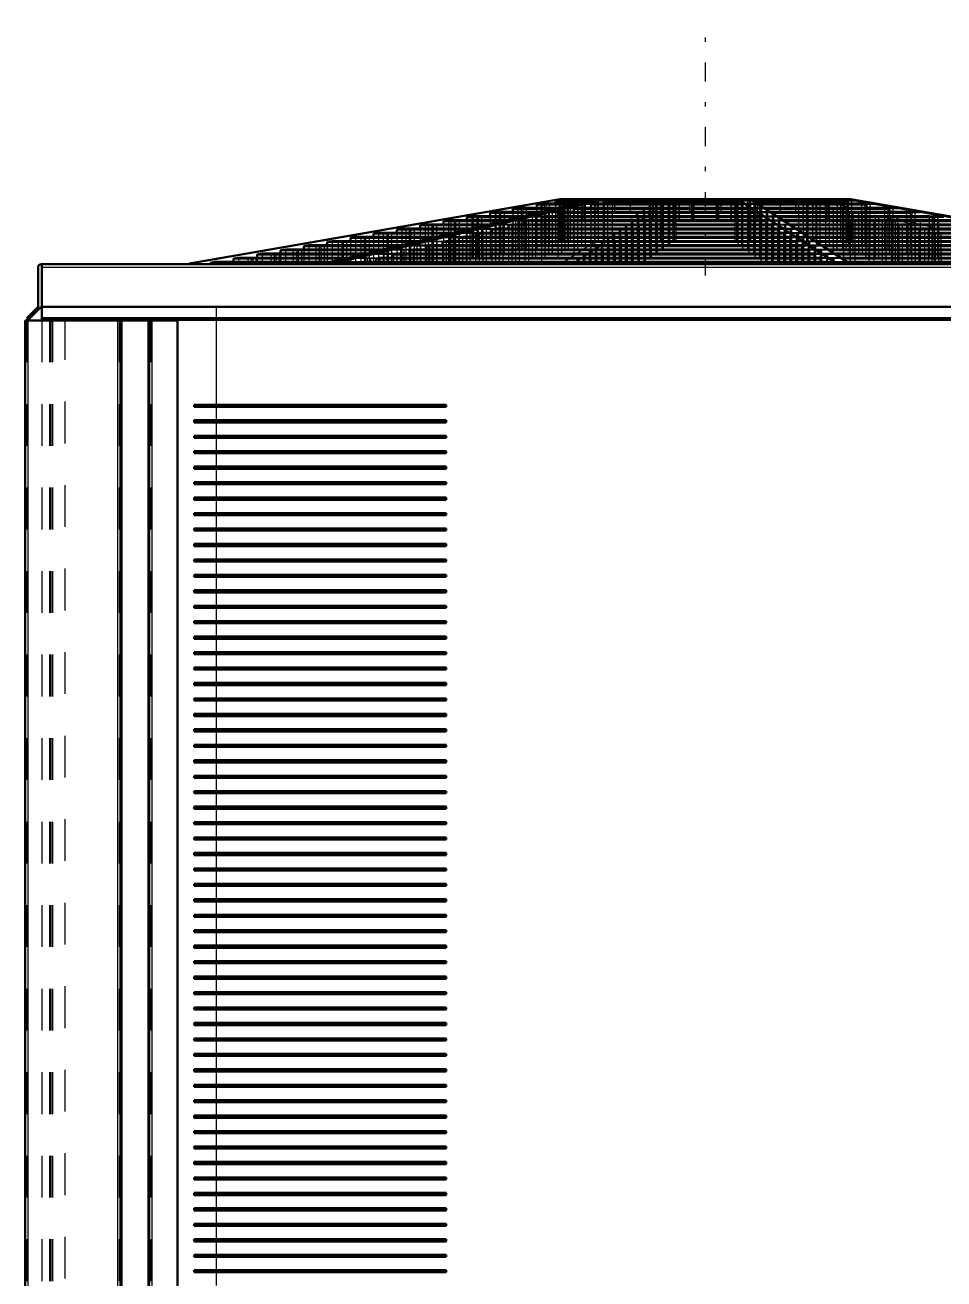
# Model space of a CAD drawing. Header units: inches. Extents: x -52 to 61, y -7 to 60.
# Drawn here: x -46.9 to -24.9, y 30.3 to 60.33 of the extents above; entities that cross this region are included whole.
import ezdxf

# ---------------------------------------------------------------- set-up
doc = ezdxf.new("R2010")
doc.units = ezdxf.units.IN
doc.header["$MEASUREMENT"] = 0
doc.linetypes.add('Center', pattern=[1.5, 0.45, -0.5, 0.05, -0.5])
doc.linetypes.add('Dashed', pattern=[2, 1, -1])
for name, color, linetype, lineweight in [('AM_0', 7, 'Continuous', 50), ('AM_4', 3, 'Continuous', 25), ('AM_7', 7, 'Center', 25), ('AM_9', 6, 'Dashed', 25)]:
    doc.layers.add(name, color=color, linetype=linetype, lineweight=lineweight)

msp = doc.modelspace()

# ---------------------------------------------------------------- linework, layer by layer
at = {"layer": 'AM_0'}
for p, q in [((-42.96313, 54.61678), (-34.08664, 56.158)), ((-33.23555, 56.158), (-39.73359, 54.61678)), ((-39.51227, 54.61678), (-33.01423, 56.158)), ((-27.12936, 56.158), (-34.08664, 56.158)), ((-33.9205, 56.158), (-33.9205, 56.12919)), ((-32.83701, 56.158), (-32.83701, 56.12919)), ((-29.90279, 56.158), (-29.90279, 56.12919)), ((-29.83792, 56.158), (-27.45947, 54.61678)), ((-27.15714, 54.61678), (-29.53559, 56.158)), ((-27.45245, 56.158), (-27.45245, 56.12919)), ((-27.21037, 56.158), (-18.33388, 54.61678)), ((-18.25287, 54.61678), (-27.12936, 56.158)), ((-35.643, 55.85068), (-35.763, 55.82927)), ((-35.643, 55.85068), (-34.54345, 55.85068)), ((-35.096, 55.94827), (-35.216, 55.92686)), ((-35.216, 55.92686), (-35.216, 55.85068)), ((-35.216, 55.92686), (-34.22608, 55.92686)), ((-35.096, 55.94827), (-34.13353, 55.94827)), ((-34.527, 56.04979), (-34.647, 56.02838)), ((-34.647, 56.02838), (-34.647, 55.94827)), ((-34.647, 56.02838), (-33.78765, 56.02838)), ((-34.527, 56.04979), (-33.69532, 56.04979)), ((-34.082, 56.12919), (-34.193, 56.10938)), ((-34.193, 56.10938), (-34.193, 56.04979)), ((-34.193, 56.10938), (-33.44684, 56.10938)), ((-34.0559, 55.85068), (-34.14079, 55.82927)), ((-34.082, 56.12919), (-33.36792, 56.12919)), ((-34.0559, 55.85068), (-29.45664, 55.85068)), ((-33.6689, 55.94827), (-33.75381, 55.92686)), ((-33.75381, 55.92686), (-29.56722, 55.92686)), ((-33.75381, 55.92686), (-33.75381, 55.85068)), ((-33.6689, 55.94827), (-29.59829, 55.94827)), ((-33.26628, 56.04979), (-33.3512, 56.02838)), ((-33.3512, 56.02838), (-29.71458, 56.02838)), ((-33.3512, 56.02838), (-33.3512, 55.94827)), ((-33.26628, 56.04979), (-29.74566, 56.04979)), ((-32.95133, 56.12919), (-33.0299, 56.10938)), ((-33.0299, 56.10938), (-29.83219, 56.10938)), ((-33.0299, 56.10938), (-33.0299, 56.04979)), ((-32.95133, 56.12919), (-29.86094, 56.12919)), ((-29.83219, 56.10938), (-29.86094, 56.12919)), ((-29.83219, 56.10938), (-29.83219, 56.04979)), ((-29.71458, 56.02838), (-29.74566, 56.04979)), ((-29.71458, 56.02838), (-29.71458, 55.94827)), ((-29.56722, 55.92686), (-29.59829, 55.94827)), ((-29.56722, 55.92686), (-29.56722, 55.85068)), ((-29.48822, 56.12919), (-27.29629, 56.12919)), ((-29.45765, 56.10938), (-27.18896, 56.10938)), ((-29.42557, 55.82927), (-29.45664, 55.85068)), ((-29.35401, 56.04979), (-26.86606, 56.04979)), ((-29.33263, 56.02838), (-26.75006, 56.02838)), ((-29.20897, 55.94827), (-26.31607, 55.94827)), ((-29.17592, 55.92686), (-26.20009, 55.92686)), ((-29.05832, 55.85068), (-25.78742, 55.85068)), ((-27.18896, 56.10938), (-27.29629, 56.12919)), ((-27.18896, 56.10938), (-27.18896, 56.04979)), ((-26.75006, 56.02838), (-26.86606, 56.04979)), ((-26.75006, 56.02838), (-26.75006, 55.94827)), ((-26.20009, 55.92686), (-26.31607, 55.94827)), ((-26.20009, 55.92686), (-26.20009, 55.85068)), ((-25.67145, 55.82927), (-25.78742, 55.85068)), ((-37.316, 55.5522), (-37.436, 55.53079)), ((-37.316, 55.5522), (-35.80603, 55.5522)), ((-36.758, 55.65175), (-36.878, 55.63034)), ((-36.878, 55.63034), (-36.878, 55.5522)), ((-36.878, 55.63034), (-35.47398, 55.63034)), ((-36.758, 55.65175), (-35.38173, 55.65175)), ((-36.2, 55.75131), (-36.321, 55.72972)), ((-36.321, 55.72972), (-36.321, 55.65175)), ((-36.321, 55.72972), (-35.04605, 55.72972)), ((-36.2, 55.75131), (-34.95319, 55.75131)), ((-35.763, 55.82927), (-35.763, 55.75131)), ((-35.763, 55.82927), (-34.63043, 55.82927)), ((-35.23932, 55.5522), (-35.32419, 55.53079)), ((-35.23932, 55.5522), (-29.02348, 55.5522)), ((-34.84464, 55.65175), (-34.92952, 55.63034)), ((-34.92952, 55.63034), (-29.13688, 55.63034)), ((-34.92952, 55.63034), (-34.92952, 55.5522)), ((-34.84464, 55.65175), (-29.16795, 55.65175)), ((-34.44993, 55.75131), (-34.53552, 55.72972)), ((-34.53552, 55.72972), (-29.28109, 55.72972)), ((-34.53552, 55.72972), (-34.53552, 55.65175)), ((-34.44993, 55.75131), (-29.31242, 55.75131)), ((-34.14079, 55.82927), (-29.42557, 55.82927)), ((-34.14079, 55.82927), (-34.14079, 55.75131)), ((-29.42557, 55.82927), (-29.42557, 55.75131)), ((-29.28109, 55.72972), (-29.31242, 55.75131)), ((-29.28109, 55.72972), (-29.28109, 55.65175)), ((-29.13688, 55.63034), (-29.16795, 55.65175)), ((-29.13688, 55.63034), (-29.13688, 55.5522)), ((-29.02527, 55.82927), (-25.67145, 55.82927)), ((-28.99242, 55.53079), (-29.02348, 55.5522)), ((-28.90491, 55.75131), (-25.24916, 55.75131)), ((-28.87158, 55.72972), (-25.13224, 55.72972)), ((-28.75122, 55.65175), (-24.70999, 55.65175)), ((-28.71817, 55.63034), (-24.59404, 55.63034)), ((-28.59753, 55.5522), (-24.17084, 55.5522)), ((-25.67145, 55.82927), (-25.67145, 55.75131)), ((-25.13224, 55.72972), (-25.24916, 55.75131)), ((-25.13224, 55.72972), (-25.13224, 55.65175)), ((-38.989, 55.25371), (-39.109, 55.2323)), ((-38.989, 55.25371), (-37.06169, 55.25371)), ((-38.431, 55.35326), (-38.551, 55.33185)), ((-38.551, 55.33185), (-38.551, 55.25371)), ((-38.551, 55.33185), (-36.72566, 55.33185)), ((-38.431, 55.35326), (-36.63366, 55.35326)), ((-37.874, 55.45264), (-37.994, 55.43123)), ((-37.994, 55.43123), (-37.994, 55.35326)), ((-37.994, 55.43123), (-36.30196, 55.43123)), ((-37.874, 55.45264), (-36.2154, 55.45264)), ((-37.436, 55.53079), (-37.436, 55.45264)), ((-37.436, 55.53079), (-35.895, 55.53079)), ((-36.42257, 55.25371), (-36.50743, 55.2323)), ((-36.42257, 55.25371), (-28.59038, 55.25371)), ((-36.02793, 55.35326), (-36.1128, 55.33185)), ((-36.1128, 55.33185), (-28.70377, 55.33185)), ((-36.1128, 55.33185), (-36.1128, 55.25371)), ((-36.02793, 55.35326), (-28.73483, 55.35326)), ((-35.63398, 55.45264), (-35.71886, 55.43123)), ((-35.71886, 55.43123), (-28.84796, 55.43123)), ((-35.71886, 55.43123), (-35.71886, 55.35326)), ((-35.63398, 55.45264), (-28.87902, 55.45264)), ((-35.32419, 55.53079), (-28.99242, 55.53079)), ((-35.32419, 55.53079), (-35.32419, 55.45264)), ((-28.99242, 55.53079), (-28.99242, 55.45264)), ((-28.84796, 55.43123), (-28.87902, 55.45264)), ((-28.84796, 55.43123), (-28.84796, 55.35326)), ((-28.70377, 55.33185), (-28.73483, 55.35326)), ((-28.70377, 55.33185), (-28.70377, 55.25371)), ((-28.55932, 55.2323), (-28.59038, 55.25371)), ((-28.56448, 55.53079), (-24.0549, 55.53079)), ((-28.44385, 55.45264), (-23.63172, 55.45264)), ((-28.4108, 55.43123), (-23.51578, 55.43123)), ((-28.29044, 55.35326), (-23.09358, 55.35326)), ((-28.25738, 55.33185), (-22.97765, 55.33185)), ((-28.13675, 55.25371), (-22.55449, 55.25371)), ((-40.662, 54.95522), (-40.782, 54.93381)), ((-40.662, 54.95522), (-38.30894, 54.95522)), ((-40.104, 55.05478), (-40.224, 55.03337)), ((-40.224, 55.03337), (-40.224, 54.95522)), ((-40.224, 55.03337), (-37.98413, 55.03337)), ((-40.104, 55.05478), (-37.89641, 55.05478)), ((-39.547, 55.15415), (-39.667, 55.13274)), ((-39.667, 55.13274), (-39.667, 55.05478)), ((-39.667, 55.13274), (-37.5739, 55.13274)), ((-39.547, 55.15415), (-37.48451, 55.15415)), ((-39.109, 55.2323), (-39.109, 55.15415)), ((-39.109, 55.2323), (-37.15381, 55.2323)), ((-37.60573, 54.95522), (-37.69059, 54.93381)), ((-37.60573, 54.95522), (-28.15732, 54.95522)), ((-37.21111, 55.05478), (-37.29598, 55.03337)), ((-37.29598, 55.03337), (-37.29598, 54.95522)), ((-37.29598, 55.03337), (-28.27069, 55.03337)), ((-37.21111, 55.05478), (-28.30176, 55.05478)), ((-36.8172, 55.15415), (-36.90206, 55.13274)), ((-36.90206, 55.13274), (-28.41488, 55.13274)), ((-36.90206, 55.13274), (-36.90206, 55.05478)), ((-36.8172, 55.15415), (-28.44594, 55.15415)), ((-36.50743, 55.2323), (-28.55932, 55.2323)), ((-36.50743, 55.2323), (-36.50743, 55.15415)), ((-28.55932, 55.2323), (-28.55932, 55.15415)), ((-28.41488, 55.13274), (-28.44594, 55.15415)), ((-28.41488, 55.13274), (-28.41488, 55.05478)), ((-28.27069, 55.03337), (-28.30176, 55.05478)), ((-28.27069, 55.03337), (-28.27069, 54.95522)), ((-28.12625, 54.93381), (-28.15732, 54.95522)), ((-28.1037, 55.2323), (-22.43856, 55.2323)), ((-27.98307, 55.15415), (-22.01542, 55.15415)), ((-27.95002, 55.13274), (-21.89949, 55.13274)), ((-27.82966, 55.05478), (-21.47732, 55.05478)), ((-27.79661, 55.03337), (-21.36139, 55.03337)), ((-27.67597, 54.95522), (-20.93826, 54.95522)), ((-42.336, 54.65656), (-42.456, 54.63515)), ((-42.336, 54.65656), (-39.58153, 54.65656)), ((-41.789, 54.75415), (-41.909, 54.73274)), ((-41.909, 54.73274), (-41.909, 54.65656)), ((-41.909, 54.73274), (-39.26188, 54.73274)), ((-41.789, 54.75415), (-39.17146, 54.75415)), ((-41.219, 54.85585), (-41.339, 54.83444)), ((-41.339, 54.83444), (-41.339, 54.75415)), ((-41.339, 54.83444), (-38.82756, 54.83444)), ((-41.219, 54.85585), (-38.74252, 54.85585)), ((-40.782, 54.93381), (-40.782, 54.85585)), ((-40.782, 54.93381), (-38.40082, 54.93381)), ((-38.78955, 54.65656), (-38.87441, 54.63515)), ((-38.78955, 54.65656), (-27.72401, 54.65656)), ((-38.40272, 54.75415), (-38.48759, 54.73274)), ((-38.48759, 54.73274), (-38.48759, 54.65656)), ((-38.48759, 54.73274), (-27.83453, 54.73274)), ((-38.40272, 54.75415), (-27.8656, 54.75415)), ((-37.99963, 54.85585), (-38.08449, 54.83444)), ((-38.08449, 54.83444), (-38.08449, 54.75415)), ((-38.08449, 54.83444), (-27.98208, 54.83444)), ((-37.99963, 54.85585), (-28.01314, 54.85585)), ((-37.69059, 54.93381), (-37.69059, 54.85585)), ((-37.69059, 54.93381), (-28.12625, 54.93381)), ((-28.12625, 54.93381), (-28.12625, 54.85585)), ((-27.98208, 54.83444), (-28.01314, 54.85585)), ((-27.98208, 54.83444), (-27.98208, 54.75415)), ((-27.83453, 54.73274), (-27.8656, 54.75415)), ((-27.83453, 54.73274), (-27.83453, 54.65656)), ((-27.69295, 54.63515), (-27.72401, 54.65656)), ((-27.64292, 54.93381), (-20.82234, 54.93381)), ((-27.52257, 54.85585), (-20.40018, 54.85585)), ((-27.48952, 54.83444), (-20.28426, 54.83444)), ((-27.36558, 54.75415), (-19.84955, 54.75415)), ((-27.33253, 54.73274), (-19.73362, 54.73274)), ((-27.21493, 54.65656), (-19.32114, 54.65656)), ((-46.5885, 53.58708), (-46.5885, 54.52)), ((-46.5085, 54.6), (46.5085, 54.6)), ((-46.496, 54.6), (-46.496, 53.27147)), ((-42.96313, 54.61678), (-42.96313, 54.6)), ((-42.456, 54.63515), (-42.456, 54.6)), ((-42.456, 54.63515), (-39.67076, 54.63515)), ((-39.73359, 54.61678), (-39.51227, 54.61678)), ((-39.73359, 54.61678), (-39.73359, 54.6)), ((-39.51227, 54.61678), (-39.51227, 54.6)), ((-38.87441, 54.63515), (-38.87441, 54.6)), ((-38.87441, 54.63515), (-27.69295, 54.63515)), ((-27.69295, 54.63515), (-27.69295, 54.6)), ((-27.45947, 54.61678), (-27.45947, 54.6)), ((-27.45947, 54.61678), (-27.15714, 54.61678)), ((-27.18188, 54.63515), (-19.20521, 54.63515)), ((-27.15714, 54.61678), (-27.15714, 54.6)), ((-46.8575, 53.304), (-46.59846, 53.56304)), ((-46.52345, 53.573), (-46.82497, 53.27147)), ((-46.496, 53.573), (-46.52345, 53.573)), ((-46.898, 53.25), (-46.898, 0)), ((-46.898, 53.25), (-43.246, 53.25)), ((-46.82497, 53.27147), (-46.8575, 53.304)), ((46.496, 53.304), (-46.496, 53.304)), ((46.496, 53.27147), (-46.496, 53.27147)), ((-46.4945, 53.27147), (-46.4945, 53.25)), ((-44.613, 53.25), (-44.613, 4.492)), ((-43.927, 53.25), (-43.927, 4.492)), ((-43.246, 53.25), (-43.246, 4.492)), ((-36.815, 51.232), (-42.849, 51.232)), ((-42.849, 51.232), (-42.849, 51.181)), ((-42.849, 51.181), (-36.815, 51.181)), ((-36.815, 51.181), (-36.815, 51.232)), ((-36.815, 50.862), (-42.849, 50.862)), ((-42.849, 50.862), (-42.849, 50.811)), ((-42.849, 50.811), (-36.815, 50.811)), ((-36.815, 50.811), (-36.815, 50.862)), ((-36.815, 50.492), (-42.849, 50.492)), ((-42.849, 50.492), (-42.849, 50.441)), ((-42.849, 50.441), (-36.815, 50.441)), ((-36.815, 50.441), (-36.815, 50.492)), ((-36.815, 50.122), (-42.849, 50.122)), ((-42.849, 50.122), (-42.849, 50.071)), ((-42.849, 50.071), (-36.815, 50.071)), ((-36.815, 50.071), (-36.815, 50.122)), ((-36.815, 49.752), (-42.849, 49.752)), ((-42.849, 49.752), (-42.849, 49.701)), ((-42.849, 49.701), (-36.815, 49.701)), ((-36.815, 49.701), (-36.815, 49.752)), ((-36.815, 49.382), (-42.849, 49.382)), ((-42.849, 49.382), (-42.849, 49.331)), ((-42.849, 49.331), (-36.815, 49.331)), ((-36.815, 49.331), (-36.815, 49.382)), ((-36.815, 49.012), (-42.849, 49.012)), ((-42.849, 49.012), (-42.849, 48.961)), ((-42.849, 48.961), (-36.815, 48.961)), ((-36.815, 48.961), (-36.815, 49.012)), ((-36.815, 48.642), (-42.849, 48.642)), ((-42.849, 48.642), (-42.849, 48.591)), ((-36.815, 48.591), (-36.815, 48.642)), ((-42.849, 48.591), (-36.815, 48.591)), ((-36.815, 48.272), (-42.849, 48.272)), ((-42.849, 48.272), (-42.849, 48.221)), ((-42.849, 48.221), (-36.815, 48.221)), ((-36.815, 48.221), (-36.815, 48.272)), ((-36.815, 47.902), (-42.849, 47.902)), ((-42.849, 47.902), (-42.849, 47.851)), ((-42.849, 47.851), (-36.815, 47.851)), ((-36.815, 47.851), (-36.815, 47.902)), ((-36.815, 47.532), (-42.849, 47.532)), ((-42.849, 47.532), (-42.849, 47.481)), ((-42.849, 47.481), (-36.815, 47.481)), ((-36.815, 47.481), (-36.815, 47.532)), ((-36.815, 47.162), (-42.849, 47.162)), ((-42.849, 47.162), (-42.849, 47.111)), ((-36.815, 47.111), (-36.815, 47.162)), ((-42.849, 47.111), (-36.815, 47.111)), ((-36.815, 46.792), (-42.849, 46.792)), ((-42.849, 46.792), (-42.849, 46.741)), ((-42.849, 46.741), (-36.815, 46.741)), ((-36.815, 46.741), (-36.815, 46.792)), ((-36.815, 46.422), (-42.849, 46.422)), ((-42.849, 46.422), (-42.849, 46.371)), ((-42.849, 46.371), (-36.815, 46.371)), ((-36.815, 46.371), (-36.815, 46.422)), ((-36.815, 46.052), (-42.849, 46.052)), ((-42.849, 46.052), (-42.849, 46.001)), ((-42.849, 46.001), (-36.815, 46.001)), ((-36.815, 46.001), (-36.815, 46.052)), ((-36.815, 45.682), (-42.849, 45.682)), ((-42.849, 45.682), (-42.849, 45.631)), ((-36.815, 45.631), (-36.815, 45.682)), ((-42.849, 45.631), (-36.815, 45.631)), ((-36.815, 45.312), (-42.849, 45.312)), ((-42.849, 45.312), (-42.849, 45.261)), ((-42.849, 45.261), (-36.815, 45.261)), ((-36.815, 45.261), (-36.815, 45.312)), ((-36.815, 44.942), (-42.849, 44.942)), ((-42.849, 44.942), (-42.849, 44.891)), ((-42.849, 44.891), (-36.815, 44.891)), ((-36.815, 44.891), (-36.815, 44.942)), ((-36.815, 44.572), (-42.849, 44.572)), ((-42.849, 44.572), (-42.849, 44.521)), ((-42.849, 44.521), (-36.815, 44.521)), ((-36.815, 44.521), (-36.815, 44.572)), ((-36.815, 44.202), (-42.849, 44.202)), ((-42.849, 44.202), (-42.849, 44.151)), ((-42.849, 44.151), (-36.815, 44.151)), ((-36.815, 44.151), (-36.815, 44.202)), ((-36.815, 43.832), (-42.849, 43.832)), ((-42.849, 43.832), (-42.849, 43.781)), ((-42.849, 43.781), (-36.815, 43.781)), ((-36.815, 43.781), (-36.815, 43.832)), ((-36.815, 43.462), (-42.849, 43.462)), ((-42.849, 43.462), (-42.849, 43.411)), ((-42.849, 43.411), (-36.815, 43.411)), ((-36.815, 43.411), (-36.815, 43.462)), ((-36.815, 43.092), (-42.849, 43.092)), ((-42.849, 43.092), (-42.849, 43.041)), ((-42.849, 43.041), (-36.815, 43.041)), ((-36.815, 43.041), (-36.815, 43.092)), ((-36.815, 42.722), (-42.849, 42.722)), ((-42.849, 42.722), (-42.849, 42.671)), ((-42.849, 42.671), (-36.815, 42.671)), ((-36.815, 42.671), (-36.815, 42.722)), ((-36.815, 42.352), (-42.849, 42.352)), ((-42.849, 42.352), (-42.849, 42.301)), ((-36.815, 42.301), (-36.815, 42.352)), ((-42.849, 42.301), (-36.815, 42.301)), ((-36.815, 41.982), (-42.849, 41.982)), ((-42.849, 41.982), (-42.849, 41.931)), ((-42.849, 41.931), (-36.815, 41.931)), ((-36.815, 41.931), (-36.815, 41.982)), ((-36.815, 41.612), (-42.849, 41.612)), ((-42.849, 41.612), (-42.849, 41.561)), ((-42.849, 41.561), (-36.815, 41.561)), ((-36.815, 41.561), (-36.815, 41.612)), ((-36.815, 41.242), (-42.849, 41.242)), ((-42.849, 41.242), (-42.849, 41.191)), ((-42.849, 41.191), (-36.815, 41.191)), ((-36.815, 41.191), (-36.815, 41.242)), ((-36.815, 40.872), (-42.849, 40.872)), ((-42.849, 40.872), (-42.849, 40.821)), ((-36.815, 40.821), (-36.815, 40.872)), ((-42.849, 40.821), (-36.815, 40.821)), ((-36.815, 40.502), (-42.849, 40.502)), ((-42.849, 40.502), (-42.849, 40.451)), ((-42.849, 40.451), (-36.815, 40.451)), ((-36.815, 40.451), (-36.815, 40.502)), ((-36.815, 40.132), (-42.849, 40.132)), ((-42.849, 40.132), (-42.849, 40.081)), ((-42.849, 40.081), (-36.815, 40.081)), ((-36.815, 40.081), (-36.815, 40.132)), ((-36.815, 39.762), (-42.849, 39.762)), ((-42.849, 39.762), (-42.849, 39.711)), ((-42.849, 39.711), (-36.815, 39.711)), ((-36.815, 39.711), (-36.815, 39.762)), ((-36.815, 39.392), (-42.849, 39.392)), ((-42.849, 39.392), (-42.849, 39.341)), ((-42.849, 39.341), (-36.815, 39.341)), ((-36.815, 39.341), (-36.815, 39.392)), ((-36.815, 39.022), (-42.849, 39.022)), ((-42.849, 39.022), (-42.849, 38.971)), ((-42.849, 38.971), (-36.815, 38.971)), ((-36.815, 38.971), (-36.815, 39.022)), ((-36.815, 38.652), (-42.849, 38.652)), ((-42.849, 38.652), (-42.849, 38.601)), ((-42.849, 38.601), (-36.815, 38.601)), ((-36.815, 38.601), (-36.815, 38.652)), ((-36.815, 38.282), (-42.849, 38.282)), ((-42.849, 38.282), (-42.849, 38.231)), ((-42.849, 38.231), (-36.815, 38.231)), ((-36.815, 38.231), (-36.815, 38.282)), ((-36.815, 37.912), (-42.849, 37.912)), ((-42.849, 37.912), (-42.849, 37.861)), ((-42.849, 37.861), (-36.815, 37.861)), ((-36.815, 37.861), (-36.815, 37.912)), ((-36.815, 37.542), (-42.849, 37.542)), ((-42.849, 37.542), (-42.849, 37.491)), ((-36.815, 37.491), (-36.815, 37.542)), ((-42.849, 37.491), (-36.815, 37.491)), ((-36.815, 37.172), (-42.849, 37.172)), ((-42.849, 37.172), (-42.849, 37.121)), ((-42.849, 37.121), (-36.815, 37.121)), ((-36.815, 37.121), (-36.815, 37.172)), ((-36.815, 36.802), (-42.849, 36.802)), ((-42.849, 36.802), (-42.849, 36.751)), ((-42.849, 36.751), (-36.815, 36.751)), ((-36.815, 36.751), (-36.815, 36.802)), ((-36.815, 36.432), (-42.849, 36.432)), ((-42.849, 36.432), (-42.849, 36.381)), ((-42.849, 36.381), (-36.815, 36.381)), ((-36.815, 36.381), (-36.815, 36.432)), ((-36.815, 36.062), (-42.849, 36.062)), ((-42.849, 36.062), (-42.849, 36.011)), ((-36.815, 36.011), (-36.815, 36.062)), ((-42.849, 36.011), (-36.815, 36.011)), ((-36.815, 35.692), (-42.849, 35.692)), ((-42.849, 35.692), (-42.849, 35.641)), ((-42.849, 35.641), (-36.815, 35.641)), ((-36.815, 35.641), (-36.815, 35.692)), ((-36.815, 35.322), (-42.849, 35.322)), ((-42.849, 35.322), (-42.849, 35.271)), ((-42.849, 35.271), (-36.815, 35.271)), ((-36.815, 35.271), (-36.815, 35.322)), ((-36.815, 34.952), (-42.849, 34.952)), ((-42.849, 34.952), (-42.849, 34.901)), ((-42.849, 34.901), (-36.815, 34.901)), ((-36.815, 34.901), (-36.815, 34.952)), ((-36.815, 34.582), (-42.849, 34.582)), ((-42.849, 34.582), (-42.849, 34.531)), ((-42.849, 34.531), (-36.815, 34.531)), ((-36.815, 34.531), (-36.815, 34.582)), ((-36.815, 34.212), (-42.849, 34.212)), ((-42.849, 34.212), (-42.849, 34.161)), ((-42.849, 34.161), (-36.815, 34.161)), ((-36.815, 34.161), (-36.815, 34.212)), ((-36.815, 33.842), (-42.849, 33.842)), ((-42.849, 33.842), (-42.849, 33.791)), ((-42.849, 33.791), (-36.815, 33.791)), ((-36.815, 33.791), (-36.815, 33.842)), ((-36.815, 33.472), (-42.849, 33.472)), ((-42.849, 33.472), (-42.849, 33.421)), ((-42.849, 33.421), (-36.815, 33.421)), ((-36.815, 33.421), (-36.815, 33.472)), ((-36.815, 33.102), (-42.849, 33.102)), ((-42.849, 33.102), (-42.849, 33.051)), ((-42.849, 33.051), (-36.815, 33.051)), ((-36.815, 33.051), (-36.815, 33.102)), ((-36.815, 32.732), (-42.849, 32.732)), ((-42.849, 32.732), (-42.849, 32.681)), ((-36.815, 32.681), (-36.815, 32.732)), ((-42.849, 32.681), (-36.815, 32.681)), ((-36.815, 32.362), (-42.849, 32.362)), ((-42.849, 32.362), (-42.849, 32.311)), ((-42.849, 32.311), (-36.815, 32.311)), ((-36.815, 32.311), (-36.815, 32.362)), ((-36.815, 31.992), (-42.849, 31.992)), ((-42.849, 31.992), (-42.849, 31.941)), ((-42.849, 31.941), (-36.815, 31.941)), ((-36.815, 31.941), (-36.815, 31.992)), ((-36.815, 31.622), (-42.849, 31.622)), ((-42.849, 31.622), (-42.849, 31.571)), ((-42.849, 31.571), (-36.815, 31.571)), ((-36.815, 31.571), (-36.815, 31.622)), ((-36.815, 31.252), (-42.849, 31.252)), ((-42.849, 31.252), (-42.849, 31.201)), ((-36.815, 31.201), (-36.815, 31.252)), ((-42.849, 31.201), (-36.815, 31.201)), ((-36.815, 30.882), (-42.849, 30.882)), ((-42.849, 30.882), (-42.849, 30.831)), ((-42.849, 30.831), (-36.815, 30.831)), ((-36.815, 30.831), (-36.815, 30.882)), ((-36.815, 30.512), (-42.849, 30.512)), ((-42.849, 30.512), (-42.849, 30.461)), ((-42.849, 30.461), (-36.815, 30.461)), ((-36.815, 30.461), (-36.815, 30.512))]:
    msp.add_line(p, q, dxfattribs=at)
for centre, radius, start, end in [((-46.5085, 54.52), 0.08, 90, 180), ((-46.6225, 53.58708), 0.034, 315, 0)]:
    msp.add_arc(centre, radius, start, end, dxfattribs=at)
at = {"layer": 'AM_4'}
for p, q in [((46.496, 54.52), (-46.496, 54.52)), ((46.496, 53.58708), (-46.496, 53.58708)), ((46.496, 53.56304), (-46.496, 53.56304)), ((-46.83, 53.25), (-46.83, 4.492)), ((-44.681, 53.25), (-44.681, 4.492)), ((-44.579, 53.25), (-44.579, 6)), ((-43.961, 53.25), (-43.961, 6)), ((-43.859, 53.25), (-43.859, 4.492)), ((-42.31909, 53.27147), (-42.31909, 51.232)), ((-42.31909, 51.181), (-42.31909, 50.862)), ((-42.31909, 50.811), (-42.31909, 50.492)), ((-42.31909, 50.441), (-42.31909, 50.122)), ((-42.31909, 50.071), (-42.31909, 49.752)), ((-42.31909, 49.701), (-42.31909, 49.382)), ((-42.31909, 49.331), (-42.31909, 49.012)), ((-42.31909, 48.961), (-42.31909, 48.642)), ((-42.31909, 48.591), (-42.31909, 48.272)), ((-42.31909, 48.221), (-42.31909, 47.902)), ((-42.31909, 47.851), (-42.31909, 47.532)), ((-42.31909, 47.481), (-42.31909, 47.162)), ((-42.31909, 47.111), (-42.31909, 46.792)), ((-42.31909, 46.741), (-42.31909, 46.422)), ((-42.31909, 46.371), (-42.31909, 46.052)), ((-42.31909, 46.001), (-42.31909, 45.682)), ((-42.31909, 45.631), (-42.31909, 45.312)), ((-42.31909, 45.261), (-42.31909, 44.942)), ((-42.31909, 44.891), (-42.31909, 44.572)), ((-42.31909, 44.521), (-42.31909, 44.202)), ((-42.31909, 44.151), (-42.31909, 43.832)), ((-42.31909, 43.781), (-42.31909, 43.462)), ((-42.31909, 43.411), (-42.31909, 43.092)), ((-42.31909, 43.041), (-42.31909, 42.722)), ((-42.31909, 42.671), (-42.31909, 42.352)), ((-42.31909, 42.301), (-42.31909, 41.982)), ((-42.31909, 41.931), (-42.31909, 41.612)), ((-42.31909, 41.561), (-42.31909, 41.242)), ((-42.31909, 41.191), (-42.31909, 40.872)), ((-42.31909, 40.821), (-42.31909, 40.502)), ((-42.31909, 40.451), (-42.31909, 40.132)), ((-42.31909, 40.081), (-42.31909, 39.762)), ((-42.31909, 39.711), (-42.31909, 39.392)), ((-42.31909, 39.341), (-42.31909, 39.022)), ((-42.31909, 38.971), (-42.31909, 38.652)), ((-42.31909, 38.601), (-42.31909, 38.282)), ((-42.31909, 38.231), (-42.31909, 37.912)), ((-42.31909, 37.861), (-42.31909, 37.542)), ((-42.31909, 37.491), (-42.31909, 37.172)), ((-42.31909, 37.121), (-42.31909, 36.802)), ((-42.31909, 36.751), (-42.31909, 36.432)), ((-42.31909, 36.381), (-42.31909, 36.062)), ((-42.31909, 36.011), (-42.31909, 35.692)), ((-42.31909, 35.641), (-42.31909, 35.322)), ((-42.31909, 35.271), (-42.31909, 34.952)), ((-42.31909, 34.901), (-42.31909, 34.582)), ((-42.31909, 34.531), (-42.31909, 34.212)), ((-42.31909, 34.161), (-42.31909, 33.842)), ((-42.31909, 33.791), (-42.31909, 33.472)), ((-42.31909, 33.421), (-42.31909, 33.102)), ((-42.31909, 33.051), (-42.31909, 32.732)), ((-42.31909, 32.681), (-42.31909, 32.362)), ((-42.31909, 32.311), (-42.31909, 31.992)), ((-42.31909, 31.941), (-42.31909, 31.622)), ((-42.31909, 31.571), (-42.31909, 31.252)), ((-42.31909, 31.201), (-42.31909, 30.882)), ((-42.31909, 30.831), (-42.31909, 30.512)), ((-42.31909, 30.461), (-42.31909, 30.142))]:
    msp.add_line(p, q, dxfattribs=at)
at = {"layer": 'AM_7'}
msp.add_line((-30.608, 54.32735), (-30.608, 60.32565), dxfattribs=at)
at = {"layer": 'AM_9'}
for p, q in [((-34.00563, 56.158), (-42.88212, 54.61678)), ((-34.05886, 54.61678), (-31.68041, 56.158)), ((-33.84456, 56.158), (-33.84456, 54.6)), ((-33.76355, 56.158), (-33.76355, 54.6)), ((-31.37808, 56.158), (-33.75653, 54.61678)), ((-33.57277, 55.66), (-33.57277, 56.158)), ((-33.568, 56.158), (-33.568, 55.818)), ((-33.54897, 55.66), (-33.54897, 56.158)), ((-33.51212, 55.66), (-33.51212, 56.158)), ((-33.48881, 55.66), (-33.48881, 56.158)), ((-33.193, 55.818), (-33.193, 56.158)), ((-33.05834, 56.158), (-33.05834, 54.6)), ((-32.773, 55.818), (-32.773, 56.158)), ((-32.398, 55.818), (-32.398, 56.158)), ((-31.92165, 55.66), (-31.92165, 56.158)), ((-31.91111, 55.66), (-31.91111, 56.158)), ((-31.86199, 55.66), (-31.86199, 56.158)), ((-31.85192, 55.66), (-31.85192, 56.158)), ((-31.61555, 56.158), (-31.61555, 54.6)), ((-31.34127, 55.66), (-31.34127, 56.158)), ((-31.32627, 55.66), (-31.32627, 56.158)), ((-31.31321, 56.158), (-31.31321, 54.6)), ((-31.23818, 55.66), (-31.23818, 56.158)), ((-31.22529, 55.66), (-31.22529, 56.158)), ((-30.983, 55.818), (-30.983, 56.158)), ((-30.9329, 55.66), (-30.9329, 56.158)), ((-30.91814, 55.66), (-30.91814, 56.158)), ((-30.88723, 55.66), (-30.88723, 56.158)), ((-30.87454, 55.66), (-30.87454, 56.158)), ((-30.34146, 55.66), (-30.34146, 56.158)), ((-30.32877, 55.66), (-30.32877, 56.158)), ((-30.29786, 55.66), (-30.29786, 56.158)), ((-30.2831, 55.66), (-30.2831, 56.158)), ((-30.233, 55.818), (-30.233, 56.158)), ((-29.99071, 55.66), (-29.99071, 56.158)), ((-29.97782, 55.66), (-29.97782, 56.158)), ((-29.88973, 55.66), (-29.88973, 56.158)), ((-29.87473, 55.66), (-29.87473, 56.158)), ((-29.60045, 56.158), (-29.60045, 54.6)), ((-29.36408, 55.66), (-29.36408, 56.158)), ((-29.35401, 55.66), (-29.35401, 56.158)), ((-29.30489, 55.66), (-29.30489, 56.158)), ((-29.29435, 55.66), (-29.29435, 56.158)), ((-28.818, 56.158), (-28.818, 55.818)), ((-28.443, 55.818), (-28.443, 56.158)), ((-28.37899, 56.158), (-28.37899, 54.6)), ((-21.70373, 54.61678), (-28.20177, 56.158)), ((-28.15766, 56.158), (-28.15766, 54.6)), ((-28.023, 55.818), (-28.023, 56.158)), ((-27.98045, 56.158), (-21.48241, 54.61678)), ((-27.72719, 55.66), (-27.72719, 56.158)), ((-27.70388, 55.66), (-27.70388, 56.158)), ((-27.66703, 55.66), (-27.66703, 56.158)), ((-27.648, 55.818), (-27.648, 56.158)), ((-27.64323, 55.66), (-27.64323, 56.158)), ((-27.37144, 56.158), (-27.37144, 54.6)), ((-27.2955, 54.6), (-27.2955, 56.158)), ((-35.643, 55.85068), (-35.643, 54.6)), ((-35.50959, 55.85068), (-35.50959, 54.6)), ((-35.42858, 55.85068), (-35.42858, 54.6)), ((-35.216, 55.85068), (-35.216, 54.6)), ((-35.09692, 55.92686), (-35.09692, 54.6)), ((-35.096, 55.94827), (-35.096, 54.6)), ((-35.01591, 55.92686), (-35.01591, 54.6)), ((-34.98094, 55.94827), (-34.98094, 54.6)), ((-34.89993, 55.94827), (-34.89993, 54.6)), ((-34.647, 55.94827), (-34.647, 54.6)), ((-34.54695, 56.02838), (-34.54695, 54.6)), ((-34.54345, 55.85068), (-34.0559, 55.85068)), ((-34.527, 56.04979), (-34.527, 54.6)), ((-34.46594, 56.02838), (-34.46594, 54.6)), ((-34.43095, 56.04979), (-34.43095, 54.6)), ((-34.36212, 55.82927), (-34.27722, 55.85068)), ((-34.34994, 56.04979), (-34.34994, 54.6)), ((-34.27722, 55.85068), (-34.27722, 54.6)), ((-33.75381, 55.92686), (-34.22608, 55.92686)), ((-34.193, 56.04979), (-34.193, 54.6)), ((-33.6689, 55.94827), (-34.13353, 55.94827)), ((-34.10805, 56.10938), (-34.10805, 54.6)), ((-34.082, 56.12919), (-34.082, 54.6)), ((-34.0559, 55.85068), (-34.0559, 54.6)), ((-34.02704, 56.10938), (-34.02704, 54.6)), ((-34.00072, 56.12919), (-34.00072, 54.6)), ((-33.97513, 55.92686), (-33.89023, 55.94827)), ((-33.97513, 55.92686), (-33.97513, 54.6)), ((-33.9205, 56.12919), (-33.9205, 54.6)), ((-33.91971, 56.12919), (-33.91971, 54.6)), ((-33.89023, 55.94827), (-33.89023, 54.6)), ((-33.3512, 56.02838), (-33.78765, 56.02838)), ((-33.75381, 55.85068), (-33.75381, 54.6)), ((-33.26628, 56.04979), (-33.69532, 56.04979)), ((-33.6689, 55.94827), (-33.6689, 54.6)), ((-33.57252, 56.02838), (-33.4876, 56.04979)), ((-33.57252, 56.02838), (-33.57252, 54.6)), ((-33.4876, 56.04979), (-33.4876, 54.6)), ((-33.0299, 56.10938), (-33.44684, 56.10938)), ((-32.95133, 56.12919), (-33.36792, 56.12919)), ((-33.3512, 55.94827), (-33.3504, 54.6)), ((-33.26628, 56.04979), (-33.26628, 54.6)), ((-33.25122, 56.10938), (-33.17266, 56.12919)), ((-33.25122, 56.10938), (-33.25122, 54.6)), ((-33.17266, 56.12919), (-33.17266, 54.6)), ((-33.0299, 56.04979), (-33.0299, 54.6)), ((-32.95133, 56.12919), (-32.95133, 54.6)), ((-32.83701, 56.12919), (-32.83701, 54.6)), ((-32.06169, 55.85068), (-32.06169, 54.6)), ((-31.95112, 55.92686), (-31.95112, 54.6)), ((-31.92004, 55.94827), (-31.92004, 54.6)), ((-31.80375, 56.02838), (-31.80375, 54.6)), ((-31.77267, 56.04979), (-31.77267, 54.6)), ((-31.75936, 55.85068), (-31.75936, 54.6)), ((-31.68615, 56.10938), (-31.68615, 54.6)), ((-31.65739, 56.12919), (-31.65739, 54.6)), ((-31.64878, 55.92686), (-31.64878, 54.6)), ((-31.61771, 55.94827), (-31.61771, 54.6)), ((-31.50142, 56.02838), (-31.50142, 54.6)), ((-31.47034, 56.04979), (-31.47034, 54.6)), ((-31.38381, 56.10938), (-31.38381, 54.6)), ((-31.35506, 56.12919), (-31.35506, 54.6)), ((-29.90279, 56.12919), (-29.90279, 54.6)), ((-29.48822, 56.12919), (-29.86094, 56.12919)), ((-29.86094, 56.12919), (-29.86094, 54.6)), ((-29.83219, 56.04979), (-29.83219, 54.6)), ((-29.45765, 56.10938), (-29.82834, 56.10938)), ((-29.74566, 56.04979), (-29.74566, 54.6)), ((-29.35401, 56.04979), (-29.74096, 56.04979)), ((-29.71458, 55.94827), (-29.71458, 54.6)), ((-29.33263, 56.02838), (-29.70967, 56.02838)), ((-29.59829, 55.94827), (-29.59829, 54.6)), ((-29.20897, 55.94827), (-29.59315, 55.94827)), ((-29.56722, 55.85068), (-29.56722, 54.6)), ((-29.17592, 55.92686), (-29.56216, 55.92686)), ((-29.55861, 56.12919), (-29.55861, 54.6)), ((-29.55861, 56.12919), (-29.52985, 56.10938)), ((-29.52985, 56.10938), (-29.52985, 54.6)), ((-29.45664, 55.85068), (-29.45664, 54.6)), ((-29.05832, 55.85068), (-29.45242, 55.85068)), ((-29.44333, 56.04979), (-29.44333, 54.6)), ((-29.44333, 56.04979), (-29.41225, 56.02838)), ((-29.41225, 56.02838), (-29.41225, 54.6)), ((-29.29596, 55.94827), (-29.29596, 54.6)), ((-29.29596, 55.94827), (-29.26488, 55.92686)), ((-29.26488, 55.92686), (-29.26488, 54.6)), ((-29.15431, 55.85068), (-29.15431, 54.6)), ((-29.15431, 55.85068), (-29.12324, 55.82927)), ((-28.26467, 56.12919), (-28.26467, 54.6)), ((-28.1861, 56.10938), (-28.1861, 54.6)), ((-28.04334, 56.12919), (-28.04334, 54.6)), ((-27.96478, 56.10938), (-27.96478, 54.6)), ((-27.94972, 56.04979), (-27.94972, 54.6)), ((-27.8648, 56.02838), (-27.8648, 54.6)), ((-27.7284, 56.04979), (-27.7284, 54.6)), ((-27.64348, 56.02838), (-27.64348, 54.6)), ((-27.5471, 55.94827), (-27.5471, 54.6)), ((-27.46219, 55.92686), (-27.46219, 54.6)), ((-27.45245, 56.12919), (-27.45245, 54.6)), ((-27.32577, 55.94827), (-27.32577, 54.6)), ((-27.29629, 56.12919), (-27.29629, 54.6)), ((-27.134, 56.12919), (-27.2955, 56.12919)), ((-27.24087, 55.92686), (-27.24087, 54.6)), ((-27.21528, 56.12919), (-27.21528, 54.6)), ((-27.21528, 56.12919), (-27.10795, 56.10938)), ((-27.023, 56.10938), (-27.18896, 56.10938)), ((-27.18896, 56.04979), (-27.18896, 54.6)), ((-27.1601, 55.85068), (-27.1601, 54.6)), ((-27.134, 54.6), (-27.134, 56.12919)), ((-27.023, 56.10938), (-27.134, 56.12919)), ((-27.10795, 56.10938), (-27.10795, 54.6)), ((-27.023, 54.6), (-27.023, 56.10938)), ((-26.93878, 55.85068), (-26.93878, 54.6)), ((-26.689, 56.04979), (-26.86606, 56.04979)), ((-26.86606, 56.04979), (-26.86606, 54.6)), ((-26.78505, 56.04979), (-26.78505, 54.6)), ((-26.78505, 56.04979), (-26.66905, 56.02838)), ((-26.569, 56.02838), (-26.75006, 56.02838)), ((-26.75006, 55.94827), (-26.75006, 54.6)), ((-26.689, 54.6), (-26.689, 56.04979)), ((-26.569, 56.02838), (-26.689, 56.04979)), ((-26.66905, 56.02838), (-26.66905, 54.6)), ((-26.569, 54.6), (-26.569, 56.02838)), ((-26.12, 55.94827), (-26.31607, 55.94827)), ((-26.31607, 55.94827), (-26.31607, 54.6)), ((-26.23506, 55.94827), (-26.23506, 54.6)), ((-26.23506, 55.94827), (-26.11908, 55.92686)), ((-26, 55.92686), (-26.20009, 55.92686)), ((-26.20009, 55.85068), (-26.20009, 54.6)), ((-26.12, 54.6), (-26.12, 55.94827)), ((-26, 55.92686), (-26.12, 55.94827)), ((-26.11908, 55.92686), (-26.11908, 54.6)), ((-26, 54.6), (-26, 55.92686)), ((-25.573, 55.85068), (-25.78742, 55.85068)), ((-25.78742, 55.85068), (-25.78742, 54.6)), ((-25.70641, 55.85068), (-25.70641, 54.6)), ((-25.70641, 55.85068), (-25.59044, 55.82927)), ((-25.573, 54.6), (-25.573, 55.85068)), ((-25.453, 55.82927), (-25.573, 55.85068)), ((-37.316, 55.5522), (-37.316, 54.6)), ((-37.12617, 55.5522), (-37.12617, 54.6)), ((-37.04516, 55.5522), (-37.04516, 54.6)), ((-36.878, 55.5522), (-36.878, 54.6)), ((-36.758, 55.65175), (-36.758, 54.6)), ((-36.70297, 55.63034), (-36.70297, 54.6)), ((-36.62196, 55.63034), (-36.62196, 54.6)), ((-36.58703, 55.65175), (-36.58703, 54.6)), ((-36.50601, 55.65175), (-36.50601, 54.6)), ((-36.321, 55.65175), (-36.321, 54.6)), ((-36.2, 55.75131), (-36.2, 54.6)), ((-36.16477, 55.72972), (-36.16477, 54.6)), ((-36.08376, 55.72972), (-36.08376, 54.6)), ((-36.04785, 55.75131), (-36.04785, 54.6)), ((-35.96684, 55.75131), (-35.96684, 54.6)), ((-35.23932, 55.5522), (-35.80603, 55.5522)), ((-35.763, 55.75131), (-35.763, 54.6)), ((-35.62556, 55.82927), (-35.62556, 54.6)), ((-35.54552, 55.53079), (-35.46064, 55.5522)), ((-35.54455, 55.82927), (-35.54455, 54.6)), ((-34.92952, 55.63034), (-35.47398, 55.63034)), ((-35.46064, 55.5522), (-35.46064, 54.6)), ((-34.84464, 55.65175), (-35.38173, 55.65175)), ((-35.23932, 55.5522), (-35.23932, 54.6)), ((-35.15084, 55.63034), (-35.06596, 55.65175)), ((-35.15084, 55.63034), (-35.15084, 54.6)), ((-35.06596, 55.65175), (-35.06596, 54.6)), ((-34.53552, 55.72972), (-35.04605, 55.72972)), ((-34.95319, 55.75131), (-34.44993, 55.75131)), ((-34.92952, 55.5522), (-34.92952, 54.6)), ((-34.84464, 55.65175), (-34.84464, 54.6)), ((-34.75685, 55.72972), (-34.67125, 55.75131)), ((-34.75685, 55.72972), (-34.75685, 54.6)), ((-34.67125, 55.75131), (-34.67125, 54.6)), ((-34.14079, 55.82927), (-34.63043, 55.82927)), ((-34.53552, 55.65175), (-34.53552, 54.6)), ((-34.44993, 55.75131), (-34.44993, 54.6)), ((-34.36212, 55.82927), (-34.36212, 54.6)), ((-34.14079, 55.75131), (-34.14079, 54.6)), ((-33.57277, 55.66), (-30.87454, 55.66)), ((-33.568, 55.818), (-32.398, 55.818)), ((-32.49485, 55.5522), (-32.49485, 54.6)), ((-32.38146, 55.63034), (-32.38146, 54.6)), ((-32.35039, 55.65175), (-32.35039, 54.6)), ((-32.23725, 55.72972), (-32.23725, 54.6)), ((-32.20592, 55.75131), (-32.20592, 54.6)), ((-32.19252, 55.5522), (-32.19252, 54.6)), ((-32.09276, 55.82927), (-32.09276, 54.6)), ((-32.07912, 55.63034), (-32.07912, 54.6)), ((-32.04805, 55.65175), (-32.04805, 54.6)), ((-31.93491, 55.72972), (-31.93491, 54.6)), ((-31.90358, 55.75131), (-31.90358, 54.6)), ((-31.79043, 55.82927), (-31.79043, 54.6)), ((-30.983, 55.818), (-30.233, 55.818)), ((-30.34146, 55.66), (-27.64323, 55.66)), ((-29.42557, 55.75131), (-29.42557, 54.6)), ((-29.02527, 55.82927), (-29.42173, 55.82927)), ((-29.31242, 55.75131), (-29.31242, 54.6)), ((-28.90491, 55.75131), (-29.31052, 55.75131)), ((-29.28109, 55.65175), (-29.28109, 54.6)), ((-28.87158, 55.72972), (-29.27988, 55.72972)), ((-29.16795, 55.65175), (-29.16795, 54.6)), ((-28.75122, 55.65175), (-29.16699, 55.65175)), ((-29.13688, 55.5522), (-29.13688, 54.6)), ((-28.71817, 55.63034), (-29.13547, 55.63034)), ((-29.12324, 55.82927), (-29.12324, 54.6)), ((-29.02348, 55.5522), (-29.02348, 54.6)), ((-28.59753, 55.5522), (-29.0206, 55.5522)), ((-29.01008, 55.75131), (-29.01008, 54.6)), ((-29.01008, 55.75131), (-28.97875, 55.72972)), ((-28.97875, 55.72972), (-28.97875, 54.6)), ((-28.86561, 55.65175), (-28.86561, 54.6)), ((-28.86561, 55.65175), (-28.83454, 55.63034)), ((-28.83454, 55.63034), (-28.83454, 54.6)), ((-28.818, 55.818), (-27.648, 55.818)), ((-28.72115, 55.5522), (-28.72115, 54.6)), ((-28.72115, 55.5522), (-28.69008, 55.53079)), ((-27.07521, 55.82927), (-27.07521, 54.6)), ((-26.85388, 55.82927), (-26.85388, 54.6)), ((-26.76607, 55.75131), (-26.76607, 54.6)), ((-26.68048, 55.72972), (-26.68048, 54.6)), ((-26.54475, 55.75131), (-26.54475, 54.6)), ((-26.45915, 55.72972), (-26.45915, 54.6)), ((-26.37136, 55.65175), (-26.37136, 54.6)), ((-26.28648, 55.63034), (-26.28648, 54.6)), ((-26.15004, 55.65175), (-26.15004, 54.6)), ((-26.06516, 55.63034), (-26.06516, 54.6)), ((-25.97668, 55.5522), (-25.97668, 54.6)), ((-25.75536, 55.5522), (-25.75536, 54.6)), ((-25.453, 55.82927), (-25.67145, 55.82927)), ((-25.67145, 55.75131), (-25.67145, 54.6)), ((-25.59044, 55.82927), (-25.59044, 54.6)), ((-25.453, 54.6), (-25.453, 55.82927)), ((-25.016, 55.75131), (-25.24916, 55.75131)), ((-25.24916, 55.75131), (-25.24916, 54.6)), ((-25.16815, 55.75131), (-25.16815, 54.6)), ((-25.16815, 55.75131), (-25.05123, 55.72972)), ((-25.13224, 55.65175), (-25.13224, 54.6)), ((-25.1267, 55.72972), (-24.895, 55.72972)), ((-25.05123, 55.72972), (-25.05123, 54.6)), ((-25.016, 54.6), (-25.016, 55.75131)), ((-24.895, 55.72972), (-25.016, 55.75131)), ((-38.989, 55.25371), (-38.989, 54.6)), ((-38.74252, 55.25371), (-38.74252, 54.6)), ((-38.66151, 55.25371), (-38.66151, 54.6)), ((-38.551, 55.25371), (-38.551, 54.6)), ((-38.431, 55.35326), (-38.431, 54.6)), ((-38.31936, 55.33185), (-38.31936, 54.6)), ((-38.23835, 55.33185), (-38.23835, 54.6)), ((-38.20343, 55.35326), (-38.20343, 54.6)), ((-38.12242, 55.35326), (-38.12242, 54.6)), ((-37.994, 55.35326), (-37.994, 54.6)), ((-37.874, 55.45264), (-37.874, 54.6)), ((-37.78123, 55.43123), (-37.78123, 54.6)), ((-37.70022, 55.43123), (-37.70022, 54.6)), ((-37.66529, 55.45264), (-37.66529, 54.6)), ((-37.58428, 55.45264), (-37.58428, 54.6)), ((-37.436, 55.45264), (-37.436, 54.6)), ((-37.24211, 55.53079), (-37.24211, 54.6)), ((-37.1611, 55.53079), (-37.1611, 54.6)), ((-36.42257, 55.25371), (-37.06169, 55.25371)), ((-36.72876, 55.2323), (-36.64389, 55.25371)), ((-36.1128, 55.33185), (-36.72566, 55.33185)), ((-36.64389, 55.25371), (-36.64389, 54.6)), ((-36.02793, 55.35326), (-36.63366, 55.35326)), ((-36.42257, 55.25371), (-36.42257, 54.6)), ((-36.33412, 55.33185), (-36.24925, 55.35326)), ((-36.33412, 55.33185), (-36.33412, 54.6)), ((-35.71886, 55.43123), (-36.30196, 55.43123)), ((-36.24925, 55.35326), (-36.24925, 54.6)), ((-36.2154, 55.45264), (-35.63398, 55.45264)), ((-36.1128, 55.25371), (-36.1128, 54.6)), ((-36.02793, 55.35326), (-36.02793, 54.6)), ((-35.94018, 55.43123), (-35.85531, 55.45264)), ((-35.94018, 55.43123), (-35.94018, 54.6)), ((-35.32419, 55.53079), (-35.895, 55.53079)), ((-35.85531, 55.45264), (-35.85531, 54.6)), ((-35.71886, 55.35326), (-35.71886, 54.6)), ((-35.63398, 55.45264), (-35.63398, 54.6)), ((-35.54552, 55.53079), (-35.54552, 54.6)), ((-35.32419, 55.45264), (-35.32419, 54.6)), ((-32.92795, 55.25371), (-32.92795, 54.6)), ((-32.81457, 55.33185), (-32.81457, 54.6)), ((-32.7835, 55.35326), (-32.7835, 54.6)), ((-32.67038, 55.43123), (-32.67038, 54.6)), ((-32.63931, 55.45264), (-32.63931, 54.6)), ((-32.62562, 55.25371), (-32.62562, 54.6)), ((-32.52592, 55.53079), (-32.52592, 54.6)), ((-32.51223, 55.33185), (-32.51223, 54.6)), ((-32.48117, 55.35326), (-32.48117, 54.6)), ((-32.36804, 55.43123), (-32.36804, 54.6)), ((-32.33698, 55.45264), (-32.33698, 54.6)), ((-32.22358, 55.53079), (-32.22358, 54.6)), ((-28.99242, 55.45264), (-28.99242, 54.6)), ((-28.56448, 55.53079), (-28.98917, 55.53079)), ((-28.87902, 55.45264), (-28.87902, 54.6)), ((-28.44385, 55.45264), (-28.87468, 55.45264)), ((-28.84796, 55.35326), (-28.84796, 54.6)), ((-28.4108, 55.43123), (-28.84337, 55.43123)), ((-28.73483, 55.35326), (-28.73483, 54.6)), ((-28.29044, 55.35326), (-28.7296, 55.35326)), ((-28.70377, 55.25371), (-28.70377, 54.6)), ((-28.25738, 55.33185), (-28.69843, 55.33185)), ((-28.69008, 55.53079), (-28.69008, 54.6)), ((-28.59038, 55.25371), (-28.59038, 54.6)), ((-28.13675, 55.25371), (-28.58492, 55.25371)), ((-28.57669, 55.45264), (-28.57669, 54.6)), ((-28.57669, 55.45264), (-28.54562, 55.43123)), ((-28.54562, 55.43123), (-28.54562, 54.6)), ((-28.4325, 55.35326), (-28.4325, 54.6)), ((-28.4325, 55.35326), (-28.40143, 55.33185)), ((-28.40143, 55.33185), (-28.40143, 54.6)), ((-28.28805, 55.25371), (-28.28805, 54.6)), ((-28.28805, 55.25371), (-28.25698, 55.2323)), ((-25.89181, 55.53079), (-25.89181, 54.6)), ((-25.67048, 55.53079), (-25.67048, 54.6)), ((-25.58202, 55.45264), (-25.58202, 54.6)), ((-25.49714, 55.43123), (-25.49714, 54.6)), ((-25.36069, 55.45264), (-25.36069, 54.6)), ((-25.27582, 55.43123), (-25.27582, 54.6)), ((-25.18807, 55.35326), (-25.18807, 54.6)), ((-25.1032, 55.33185), (-25.1032, 54.6)), ((-24.96675, 55.35326), (-24.96675, 54.6)), ((-40.662, 54.95522), (-40.662, 54.6)), ((-40.35875, 54.95522), (-40.35875, 54.6)), ((-40.27774, 54.95522), (-40.27774, 54.6)), ((-40.224, 54.95522), (-40.224, 54.6)), ((-40.104, 55.05478), (-40.104, 54.6)), ((-39.93562, 55.03337), (-39.93562, 54.6)), ((-39.85461, 55.03337), (-39.85461, 54.6)), ((-39.81969, 55.05478), (-39.81969, 54.6)), ((-39.73868, 55.05478), (-39.73868, 54.6)), ((-39.667, 55.05478), (-39.667, 54.6)), ((-39.547, 55.15415), (-39.547, 54.6)), ((-39.39752, 55.13274), (-39.39752, 54.6)), ((-39.31651, 55.13274), (-39.31651, 54.6)), ((-39.28159, 55.15415), (-39.28159, 54.6)), ((-39.20058, 55.15415), (-39.20058, 54.6)), ((-39.109, 55.15415), (-39.109, 54.6)), ((-38.85845, 55.2323), (-38.85845, 54.6)), ((-38.77744, 55.2323), (-38.77744, 54.6)), ((-37.60573, 54.95522), (-38.30894, 54.95522)), ((-37.29598, 55.03337), (-37.98413, 55.03337)), ((-37.91192, 54.93381), (-37.82705, 54.95522)), ((-37.21111, 55.05478), (-37.89641, 55.05478)), ((-37.82705, 54.95522), (-37.82705, 54.6)), ((-37.60573, 54.95522), (-37.60573, 54.6)), ((-36.90206, 55.13274), (-37.5739, 55.13274)), ((-37.5173, 55.03337), (-37.43244, 55.05478)), ((-37.5173, 55.03337), (-37.5173, 54.6)), ((-37.48451, 55.15415), (-36.8172, 55.15415)), ((-37.43244, 55.05478), (-37.43244, 54.6)), ((-37.29598, 54.95522), (-37.29598, 54.6)), ((-37.21111, 55.05478), (-37.21111, 54.6)), ((-36.50743, 55.2323), (-37.15381, 55.2323)), ((-37.12339, 55.13274), (-37.03852, 55.15415)), ((-37.12339, 55.13274), (-37.12339, 54.6)), ((-37.03852, 55.15415), (-37.03852, 54.6)), ((-36.90206, 55.05478), (-36.90206, 54.6)), ((-36.8172, 55.15415), (-36.8172, 54.6)), ((-36.72876, 55.2323), (-36.72876, 54.6)), ((-36.50743, 55.15415), (-36.50743, 54.6)), ((-33.36102, 54.95522), (-33.36102, 54.6)), ((-33.24764, 55.03337), (-33.24764, 54.6)), ((-33.21658, 55.05478), (-33.21658, 54.6)), ((-33.10346, 55.13274), (-33.10346, 54.6)), ((-33.0724, 55.15415), (-33.0724, 54.6)), ((-33.05868, 54.95522), (-33.05868, 54.6)), ((-32.95902, 55.2323), (-32.95902, 54.6)), ((-32.94531, 55.03337), (-32.94531, 54.6)), ((-32.91424, 55.05478), (-32.91424, 54.6)), ((-32.80112, 55.13274), (-32.80112, 54.6)), ((-32.77006, 55.15415), (-32.77006, 54.6)), ((-32.65668, 55.2323), (-32.65668, 54.6)), ((-28.55932, 55.15415), (-28.55932, 54.6)), ((-28.1037, 55.2323), (-28.5539, 55.2323)), ((-28.44594, 55.15415), (-28.44594, 54.6)), ((-27.98307, 55.15415), (-28.44093, 55.15415)), ((-28.41488, 55.05478), (-28.41488, 54.6)), ((-27.95002, 55.13274), (-28.41006, 55.13274)), ((-28.30176, 55.05478), (-28.30176, 54.6)), ((-27.82966, 55.05478), (-28.29791, 55.05478)), ((-28.27069, 54.95522), (-28.27069, 54.6)), ((-27.79661, 55.03337), (-28.26719, 55.03337)), ((-28.25698, 55.2323), (-28.25698, 54.6)), ((-28.15732, 54.95522), (-28.15732, 54.6)), ((-27.67597, 54.95522), (-28.15534, 54.95522)), ((-28.1436, 55.15415), (-28.1436, 54.6)), ((-28.1436, 55.15415), (-28.11254, 55.13274)), ((-28.11254, 55.13274), (-28.11254, 54.6)), ((-27.99942, 55.05478), (-27.99942, 54.6)), ((-27.99942, 55.05478), (-27.96836, 55.03337)), ((-27.96836, 55.03337), (-27.96836, 54.6)), ((-27.85498, 54.95522), (-27.85498, 54.6)), ((-27.85498, 54.95522), (-27.82392, 54.93381)), ((-42.336, 54.65656), (-42.336, 54.6)), ((-41.97587, 54.65656), (-41.97587, 54.6)), ((-41.909, 54.65656), (-41.909, 54.6)), ((-41.89486, 54.65656), (-41.89486, 54.6)), ((-41.789, 54.75415), (-41.789, 54.6)), ((-41.56339, 54.73274), (-41.56339, 54.6)), ((-41.48238, 54.73274), (-41.48238, 54.6)), ((-41.44746, 54.75415), (-41.44746, 54.6)), ((-41.36645, 54.75415), (-41.36645, 54.6)), ((-41.339, 54.75415), (-41.339, 54.6)), ((-41.219, 54.85585), (-41.219, 54.6)), ((-41.01275, 54.83444), (-41.01275, 54.6)), ((-40.93174, 54.83444), (-40.93174, 54.6)), ((-40.89683, 54.85585), (-40.89683, 54.6)), ((-40.81582, 54.85585), (-40.81582, 54.6)), ((-40.782, 54.85585), (-40.782, 54.6)), ((-40.47467, 54.93381), (-40.47467, 54.6)), ((-40.39366, 54.93381), (-40.39366, 54.6)), ((-38.78955, 54.65656), (-39.58153, 54.65656)), ((-38.48759, 54.73274), (-39.26188, 54.73274)), ((-39.17146, 54.75415), (-38.40272, 54.75415)), ((-39.09573, 54.63515), (-39.01087, 54.65656)), ((-39.01087, 54.65656), (-39.01087, 54.6)), ((-38.08449, 54.83444), (-38.82756, 54.83444)), ((-38.78955, 54.65656), (-38.78955, 54.6)), ((-37.99963, 54.85585), (-38.74252, 54.85585)), ((-38.70891, 54.73274), (-38.62405, 54.75415)), ((-38.70891, 54.73274), (-38.70891, 54.6)), ((-38.62405, 54.75415), (-38.62405, 54.6)), ((-38.48759, 54.65656), (-38.48759, 54.6)), ((-38.40272, 54.75415), (-38.40272, 54.6)), ((-37.69059, 54.93381), (-38.40082, 54.93381)), ((-38.30582, 54.83444), (-38.22096, 54.85585)), ((-38.30582, 54.83444), (-38.30582, 54.6)), ((-38.22096, 54.85585), (-38.22096, 54.6)), ((-38.08449, 54.75415), (-38.08449, 54.6)), ((-37.99963, 54.85585), (-37.99963, 54.6)), ((-37.91192, 54.93381), (-37.91192, 54.6)), ((-37.69059, 54.85585), (-37.69059, 54.6)), ((-33.79433, 54.65656), (-33.79433, 54.6)), ((-33.6838, 54.73274), (-33.6838, 54.6)), ((-33.65274, 54.75415), (-33.65274, 54.6)), ((-33.53626, 54.83444), (-33.53626, 54.6)), ((-33.5052, 54.85585), (-33.5052, 54.6)), ((-33.49199, 54.65656), (-33.49199, 54.6)), ((-33.39208, 54.93381), (-33.39208, 54.6)), ((-33.38147, 54.73274), (-33.38147, 54.6)), ((-33.3512, 54.75415), (-33.3512, 54.6)), ((-33.23392, 54.83444), (-33.23392, 54.6)), ((-33.20286, 54.85585), (-33.20286, 54.6)), ((-33.08975, 54.93381), (-33.08975, 54.6)), ((-28.12625, 54.85585), (-28.12625, 54.6)), ((-27.64292, 54.93381), (-28.12478, 54.93381)), ((-28.01314, 54.85585), (-28.01314, 54.6)), ((-27.52257, 54.85585), (-28.01274, 54.85585)), ((-27.98208, 54.75415), (-27.98208, 54.6)), ((-27.48952, 54.83444), (-27.98128, 54.83444)), ((-27.8656, 54.75415), (-27.8656, 54.6)), ((-27.36558, 54.75415), (-27.86344, 54.75415)), ((-27.83453, 54.65656), (-27.83453, 54.6)), ((-27.33253, 54.73274), (-27.83205, 54.73274)), ((-27.82392, 54.93381), (-27.82392, 54.6)), ((-27.72401, 54.65656), (-27.72401, 54.6)), ((-27.21493, 54.65656), (-27.72047, 54.65656)), ((-27.7108, 54.85585), (-27.7108, 54.6)), ((-27.7108, 54.85585), (-27.67974, 54.83444)), ((-27.67974, 54.83444), (-27.67974, 54.6)), ((-27.56326, 54.75415), (-27.56326, 54.6)), ((-27.56326, 54.75415), (-27.5322, 54.73274)), ((-27.5322, 54.73274), (-27.5322, 54.6)), ((-27.42167, 54.65656), (-27.42167, 54.6)), ((-27.42167, 54.65656), (-27.39061, 54.63515)), ((-42.88212, 54.61678), (-42.96313, 54.61678)), ((-42.88212, 54.61678), (-42.88212, 54.6)), ((-42.0918, 54.63515), (-42.0918, 54.6)), ((-42.01079, 54.63515), (-42.01079, 54.6)), ((-38.87441, 54.63515), (-39.67076, 54.63515)), ((-39.09573, 54.63515), (-39.09573, 54.6)), ((-33.75653, 54.61678), (-34.05886, 54.61678)), ((-34.05886, 54.61678), (-34.05886, 54.6)), ((-33.82539, 54.63515), (-33.82539, 54.6)), ((-33.75653, 54.61678), (-33.75653, 54.6)), ((-33.52305, 54.63515), (-33.52305, 54.6)), ((-27.18188, 54.63515), (-27.68915, 54.63515)), ((-27.39061, 54.63515), (-27.39061, 54.6)), ((-11.76011, 53.573), (-46.496, 53.573)), ((-46.4945, 53.573), (-46.4945, 53.27147)), ((-42.31909, 53.573), (-42.31909, 53.27147)), ((-46.864, 53.25), (-46.864, 4.492)), ((-45.9455, 53.31), (-46.4945, 53.31)), ((-46.4945, 53.25), (-46.4945, 4.492)), ((-46.313, 53.25), (-46.313, 6)), ((-46.279, 53.25), (-46.279, 6)), ((-46.245, 53.25), (-46.245, 6)), ((-45.9455, 53.31), (-45.9455, 4.578)), ((-44.647, 53.25), (-44.647, 4.492)), ((-43.893, 53.25), (-43.893, 4.492)), ((-42.31909, 51.232), (-42.31909, 51.181)), ((-42.31909, 50.862), (-42.31909, 50.811)), ((-42.31909, 50.492), (-42.31909, 50.441)), ((-42.31909, 50.122), (-42.31909, 50.071)), ((-42.31909, 49.752), (-42.31909, 49.701)), ((-42.31909, 49.382), (-42.31909, 49.331)), ((-42.31909, 49.012), (-42.31909, 48.961)), ((-42.31909, 48.642), (-42.31909, 48.591)), ((-42.31909, 48.272), (-42.31909, 48.221)), ((-42.31909, 47.902), (-42.31909, 47.851)), ((-42.31909, 47.532), (-42.31909, 47.481)), ((-42.31909, 47.162), (-42.31909, 47.111)), ((-42.31909, 46.792), (-42.31909, 46.741)), ((-42.31909, 46.422), (-42.31909, 46.371)), ((-42.31909, 46.052), (-42.31909, 46.001)), ((-42.31909, 45.682), (-42.31909, 45.631)), ((-42.31909, 45.312), (-42.31909, 45.261)), ((-42.31909, 44.942), (-42.31909, 44.891)), ((-42.31909, 44.572), (-42.31909, 44.521)), ((-42.31909, 44.202), (-42.31909, 44.151)), ((-42.31909, 43.832), (-42.31909, 43.781)), ((-42.31909, 43.462), (-42.31909, 43.411)), ((-42.31909, 43.092), (-42.31909, 43.041)), ((-42.31909, 42.722), (-42.31909, 42.671)), ((-42.31909, 42.352), (-42.31909, 42.301)), ((-42.31909, 41.982), (-42.31909, 41.931)), ((-42.31909, 41.612), (-42.31909, 41.561)), ((-42.31909, 41.242), (-42.31909, 41.191)), ((-42.31909, 40.872), (-42.31909, 40.821)), ((-42.31909, 40.502), (-42.31909, 40.451)), ((-42.31909, 40.132), (-42.31909, 40.081)), ((-42.31909, 39.762), (-42.31909, 39.711)), ((-42.31909, 39.392), (-42.31909, 39.341)), ((-42.31909, 39.022), (-42.31909, 38.971)), ((-42.31909, 38.652), (-42.31909, 38.601)), ((-42.31909, 38.282), (-42.31909, 38.231)), ((-42.31909, 37.912), (-42.31909, 37.861)), ((-42.31909, 37.542), (-42.31909, 37.491)), ((-42.31909, 37.172), (-42.31909, 37.121)), ((-42.31909, 36.802), (-42.31909, 36.751)), ((-42.31909, 36.432), (-42.31909, 36.381)), ((-42.31909, 36.062), (-42.31909, 36.011)), ((-42.31909, 35.692), (-42.31909, 35.641)), ((-42.31909, 35.322), (-42.31909, 35.271)), ((-42.31909, 34.952), (-42.31909, 34.901)), ((-42.31909, 34.582), (-42.31909, 34.531)), ((-42.31909, 34.212), (-42.31909, 34.161)), ((-42.31909, 33.842), (-42.31909, 33.791)), ((-42.31909, 33.472), (-42.31909, 33.421)), ((-42.31909, 33.102), (-42.31909, 33.051)), ((-42.31909, 32.732), (-42.31909, 32.681)), ((-42.31909, 32.362), (-42.31909, 32.311)), ((-42.31909, 31.992), (-42.31909, 31.941)), ((-42.31909, 31.622), (-42.31909, 31.571)), ((-42.31909, 31.252), (-42.31909, 31.201)), ((-42.31909, 30.882), (-42.31909, 30.831)), ((-42.31909, 30.512), (-42.31909, 30.461))]:
    msp.add_line(p, q, dxfattribs=at)

doc.saveas('drawing.dxf')
